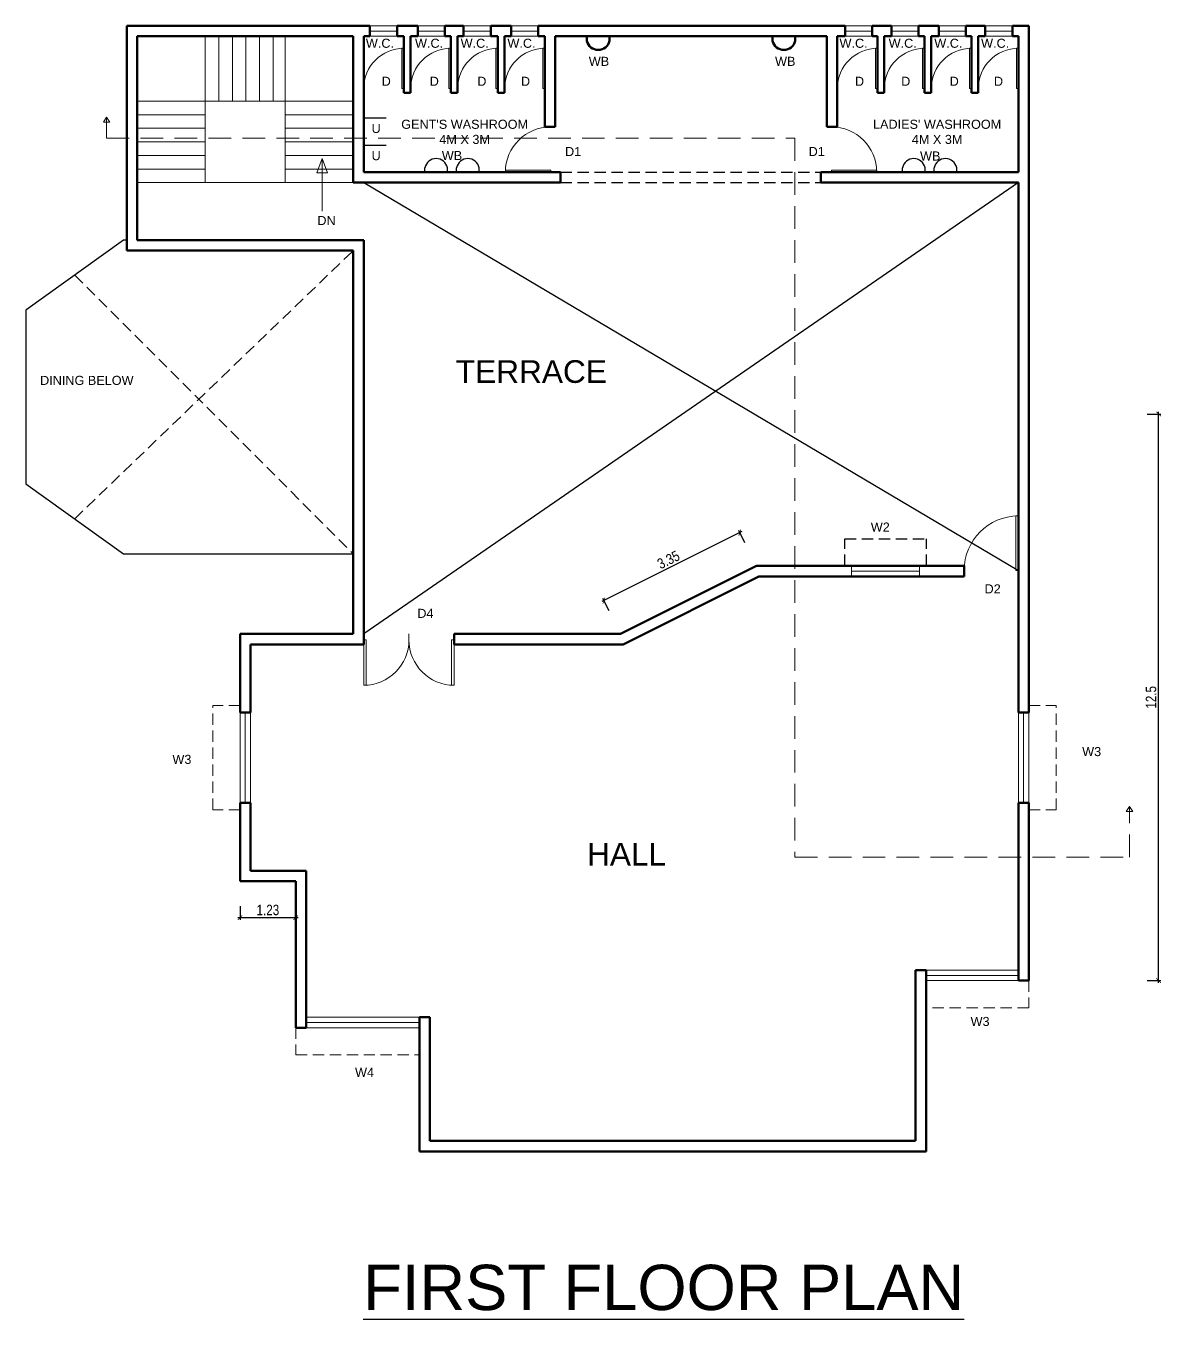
# Model space of a CAD drawing. Header units: metres. Extents: x 91 to 222, y -40 to 54.
# Drawn here: x 131.54 to 156.61, y -4.86 to 23.68 of the extents above; entities that cross this region are included whole.
import ezdxf

# ---------------------------------------------------------------- set-up
doc = ezdxf.new("R2010")
doc.units = ezdxf.units.M
doc.header["$MEASUREMENT"] = 0
doc.linetypes.add('DASHED', pattern=[0.75, 0.5, -0.25])
doc.linetypes.add('DASHED2', pattern=[0.375, 0.25, -0.125])
for name, color, linetype, lineweight in [('DIM', 246, 'Continuous', 13), ('door', 27, 'Continuous', 13), ('ELE', 11, 'Continuous', 9), ('slab', 203, 'DASHED2', 13), ('wall', 7, 'Continuous', 50), ('win', 34, 'Continuous', 13)]:
    doc.layers.add(name, color=color, linetype=linetype, lineweight=lineweight)
doc.layers.add('Text', color=7, linetype='Continuous')
doc.styles.add('Arial_regular', font='arial.ttf', dxfattribs={"width": 0.8})
doc.styles.get("Standard").update_dxf_attribs({"font": 'arial.ttf'})
doc.dimstyles.new('STANDARD$0', dxfattribs={"dimscale": 0, "dimtxt": 0.23, "dimasz": 0.1, "dimexe": 0.05, "dimexo": 0.1, "dimgap": 0.05, "dimtad": 1, "dimdsep": 46, "dimtxsty": 'Arial_regular', "dimblk": 'ARCHTICK', "dimcen": 0.2, "dimdle": 0.05, "dimclrd": 256, "dimclre": 256, "dimadec": 1, "dimazin": 0, "dimtfac": 1, "dimtofl": 0, "dimtmove": 1, "dimatfit": 2, "dimldrblk": 'OBLIQUE', "dimfxl": 0.25, "dimfxlon": 1, "dimtolj": 1, "dimtzin": 0, "dimarcsym": 0})

# ---------------------------------------------------------------- blocks, each defined once
blk = doc.blocks.new('*U6')
for p, q in [((0, 0), (0, 100)), ((1000, 0), (1000, 100))]:
    blk.add_line(p, q)
blk.add_lwpolyline([(0, 0), (0, -1000), (43.75, -1000), (43.75, 0)], close=True)
blk.add_arc((0, 0), 1000, 270, 0)
blk = doc.blocks.new('*U11')
for p, q in [((0, 0), (0, -100)), ((-900, 0), (-900, -100))]:
    blk.add_line(p, q)
blk.add_lwpolyline([(0, 0), (0, 900), (-43.75, 900), (-43.75, 0)], close=True)
blk.add_arc((0, 0), 900, 90, 180)
blk = doc.blocks.new('*U8')
for p, q in [((0, 0), (0, -100)), ((1000, 0), (1000, -100))]:
    blk.add_line(p, q)
blk.add_lwpolyline([(0, 0), (0, 1000), (43.75, 1000), (43.75, 0)], close=True)
blk.add_arc((0, 0), 1000, 0, 90)
blk = doc.blocks.new('*U10')
for p, q in [((0, 0), (0, -100)), ((-900, 0), (-900, -100))]:
    blk.add_line(p, q)
blk.add_lwpolyline([(0, 0), (0, 900), (-43.75, 900), (-43.75, 0)], close=True)
blk.add_arc((0, 0), 900, 90, 180)
blk = doc.blocks.new('*U15')
for p, q in [((0, 0), (0, 100)), ((750, 0), (750, 100))]:
    blk.add_line(p, q)
blk.add_lwpolyline([(0, 0), (0, -750), (43.75, -750), (43.75, 0)], close=True)
blk.add_arc((0, 0), 750, 270, 0)
blk = doc.blocks.new('*U16')
for p, q in [((0, 0), (0, -100)), ((-900, 0), (-900, -100))]:
    blk.add_line(p, q)
blk.add_lwpolyline([(0, 0), (0, 900), (-43.75, 900), (-43.75, 0)], close=True)
blk.add_arc((0, 0), 900, 90, 180)
blk = doc.blocks.new('_ArchTick')
at = {"color": 0, "linetype": 'ByBlock', "const_width": 0.15}
blk.add_lwpolyline([(-0.5, -0.5), (0.5, 0.5)], dxfattribs=at)
blk = doc.blocks.new('*D56')
at = {"layer": 'Defpoints', "color": 0, "transparency": 16777216}
for p in [(147.678, 11.763), (144.31, 11), (144.678, 10.263)]:
    blk.add_point(p, dxfattribs=at)
at = {"layer": 'DIM', "lineweight": -2, "transparency": 16777216}
for p, q in [((147.355, 12.522), (144.265, 10.978)), ((147.422, 12.276), (147.288, 12.545)), ((144.422, 10.776), (144.288, 11.045))]:
    blk.add_line(p, q, dxfattribs=at)
at = {"layer": 'DIM', "lineweight": -2, "transparency": 16777216, "xscale": 0.1, "yscale": 0.1, "zscale": 0.1}
for p, rotation in [((147.31, 12.5), 26.56505117707843), ((144.31, 11), 206.5650511770785)]:
    blk.add_blockref('_ArchTick', p, dxfattribs=dict(at, rotation=rotation))
at = {"layer": 'DIM', "color": 0, "transparency": 16777216, "insert": (145.735, 11.9), "char_height": 0.23, "attachment_point": 5, "rotation": 26.5651, "style": 'Arial_regular'}
blk.add_mtext('\\A1;3.35', dxfattribs=at)
blk = doc.blocks.new('_Oblique')
at = {"color": 0, "linetype": 'ByBlock', "lineweight": -2}
blk.add_line((-0.5, -0.5), (0.5, 0.5), dxfattribs=at)
blk = doc.blocks.new('*D71')
at = {"layer": 'Defpoints', "color": 0, "transparency": 16777216}
for p in [(136.273, 4.803), (137.503, 4.803), (137.503, 4.002)]:
    blk.add_point(p, dxfattribs=at)
at = {"layer": 'DIM', "lineweight": -2, "transparency": 16777216}
for p, q in [((136.223, 4.002), (137.553, 4.002)), ((136.273, 4.252), (136.273, 3.952)), ((137.503, 4.252), (137.503, 3.952))]:
    blk.add_line(p, q, dxfattribs=at)
at = {"layer": 'DIM', "lineweight": -2, "transparency": 16777216, "xscale": 0.1, "yscale": 0.1, "zscale": 0.1, "rotation": 180}
blk.add_blockref('_ArchTick', (136.273, 4.002), dxfattribs=at)
at = {"layer": 'DIM', "lineweight": -2, "transparency": 16777216, "xscale": 0.1, "yscale": 0.1, "zscale": 0.1}
blk.add_blockref('_ArchTick', (137.503, 4.002), dxfattribs=at)
at = {"layer": 'DIM', "color": 0, "transparency": 16777216, "insert": (136.888, 4.169), "char_height": 0.23, "attachment_point": 5, "style": 'Arial_regular'}
blk.add_mtext('\\A1;1.23', dxfattribs=at)
blk = doc.blocks.new('*D75')
at = {"layer": 'Defpoints', "color": 0, "transparency": 16777216}
for p in [(153.693, 15.115), (156.559, 15.115), (153.693, 2.613)]:
    blk.add_point(p, dxfattribs=at)
at = {"layer": 'DIM', "lineweight": -2, "transparency": 16777216}
for p, q in [((156.559, 2.563), (156.559, 15.165)), ((156.309, 15.115), (156.609, 15.115)), ((156.309, 2.613), (156.609, 2.613))]:
    blk.add_line(p, q, dxfattribs=at)
at = {"layer": 'DIM', "lineweight": -2, "transparency": 16777216, "xscale": 0.1, "yscale": 0.1, "zscale": 0.1}
for p, rotation in [((156.559, 15.115), 90), ((156.559, 2.613), 270)]:
    blk.add_blockref('_ArchTick', p, dxfattribs=dict(at, rotation=rotation))
at = {"layer": 'DIM', "color": 0, "transparency": 16777216, "insert": (156.392, 8.864), "char_height": 0.23, "attachment_point": 5, "rotation": 90, "style": 'Arial_regular'}
blk.add_mtext('\\A1;12.5', dxfattribs=at)

msp = doc.modelspace()

# ---------------------------------------------------------------- linework, layer by layer
for p, q in [((139.003, 21.653), (139.503, 21.653)), ((139.003, 21.053), (139.503, 21.053)), ((140.354, 20.453), (140.354, 20.553)), ((140.854, 20.453), (140.854, 20.553)), ((141.054, 20.453), (141.054, 20.553)), ((141.554, 20.453), (141.554, 20.553)), ((150.9, 20.453), (150.9, 20.553)), ((151.4, 20.453), (151.4, 20.553)), ((151.6, 20.453), (151.6, 20.553)), ((152.1, 20.453), (152.1, 20.553)), ((133.699, 18.953), (131.543, 17.411)), ((133.773, 18.953), (133.699, 18.953)), ((131.543, 17.411), (131.543, 13.575)), ((131.543, 13.575), (133.699, 12.033)), ((133.699, 12.033), (138.773, 12.033))]:
    msp.add_line(p, q)
at = {"linetype": 'DASHED', "ltscale": 0.5}
for p, q in [((143.351, 20.453), (149.097, 20.453)), ((143.351, 20.223), (149.097, 20.223)), ((149.629, 11.763), (149.629, 12.363)), ((149.629, 12.363), (151.429, 12.363)), ((151.429, 11.763), (151.429, 12.363))]:
    msp.add_line(p, q, dxfattribs=at)
at = {"color": 8}
for p, q in [((153.463, 20.223), (139.003, 10.263)), ((139.003, 20.223), (153.463, 11.666))]:
    msp.add_line(p, q, dxfattribs=at)
for centre in [(140.604, 20.497), (141.304, 20.497), (151.15, 20.497), (151.85, 20.497)]:
    msp.add_arc(centre, 0.256, 12.6804, 167.3196)
at = {"layer": 'ELE'}
for p, q in [((135.503, 20.223), (135.503, 23.453)), ((135.803, 22.023), (135.803, 23.453)), ((136.103, 22.023), (136.103, 23.453)), ((136.403, 22.023), (136.403, 23.453)), ((136.703, 22.023), (136.703, 23.453)), ((137.003, 22.023), (137.003, 23.453)), ((137.273, 23.453), (137.273, 20.223)), ((134.003, 22.023), (138.773, 22.023)), ((134.003, 21.723), (135.503, 21.723)), ((137.273, 21.723), (138.773, 21.723)), ((134.003, 21.423), (135.503, 21.423)), ((137.273, 21.423), (138.773, 21.423)), ((134.003, 21.123), (135.503, 21.123)), ((137.273, 21.123), (138.773, 21.123)), ((134.003, 20.823), (135.503, 20.823)), ((137.273, 20.823), (138.773, 20.823)), ((138.085, 20.754), (137.969, 20.439)), ((138.085, 19.592), (138.085, 20.754)), ((138.085, 20.754), (138.201, 20.439)), ((134.003, 20.523), (135.503, 20.523)), ((137.273, 20.523), (138.773, 20.523)), ((137.969, 20.439), (138.085, 20.439)), ((138.201, 20.439), (138.085, 20.439)), ((134.003, 20.223), (135.503, 20.223)), ((135.503, 20.223), (137.273, 20.223)), ((137.273, 20.223), (139.003, 20.223))]:
    msp.add_line(p, q, dxfattribs=at)
at = {"layer": 'slab'}
for p, q in [((133.325, 21.667), (133.254, 21.558)), ((133.254, 21.558), (133.325, 21.558)), ((133.325, 21.667), (133.396, 21.558)), ((133.396, 21.558), (133.325, 21.558)), ((132.621, 12.804), (138.773, 18.723)), ((132.621, 18.182), (138.773, 12.033)), ((155.916, 6.453), (155.845, 6.344)), ((155.845, 6.344), (155.916, 6.344)), ((155.916, 6.453), (155.986, 6.344)), ((155.986, 6.344), (155.916, 6.344))]:
    msp.add_line(p, q, dxfattribs=at)
at = {"layer": 'slab', "linetype": 'DASHED', "ltscale": 0.5}
for p, q in [((136.273, 8.682), (135.673, 8.682)), ((135.673, 6.382), (135.673, 8.682)), ((153.693, 8.682), (154.293, 8.682)), ((154.293, 6.382), (154.293, 8.682)), ((136.273, 6.382), (135.673, 6.382)), ((153.693, 6.382), (154.293, 6.382)), ((153.693, 2.613), (153.693, 2.013)), ((153.693, 2.013), (151.423, 2.013)), ((137.503, 1.573), (137.503, 0.973)), ((137.503, 0.973), (140.233, 0.973))]:
    msp.add_line(p, q, dxfattribs=at)
at = {"layer": 'slab', "linetype": 'DASHED'}
msp.add_lwpolyline([(133.325, 21.667), (133.325, 21.201), (148.523, 21.201), (148.523, 5.334), (155.916, 5.334), (155.916, 6.453)], dxfattribs=at)
at = {"layer": 'wall'}
for p, q in [((133.773, 23.683), (139.142, 23.683)), ((133.773, 18.723), (133.773, 23.683)), ((134.003, 23.453), (138.773, 23.453)), ((134.003, 18.953), (134.003, 23.453)), ((138.773, 20.223), (138.773, 23.453)), ((139.003, 20.453), (139.003, 23.453)), ((139.003, 23.453), (139.142, 23.453)), ((139.142, 23.453), (139.142, 23.683)), ((139.742, 23.453), (139.742, 23.683)), ((139.742, 23.683), (140.196, 23.683)), ((139.742, 23.453), (139.89, 23.453)), ((139.89, 23.453), (139.89, 22.203)), ((140.04, 23.453), (140.04, 22.203)), ((140.04, 23.453), (140.196, 23.453)), ((140.196, 23.453), (140.196, 23.683)), ((140.796, 23.453), (140.796, 23.683)), ((140.796, 23.683), (141.211, 23.683)), ((140.796, 23.453), (140.928, 23.453)), ((140.928, 23.453), (140.928, 22.203)), ((141.078, 23.453), (141.078, 22.203)), ((141.078, 23.453), (141.211, 23.453)), ((141.211, 23.453), (141.211, 23.683)), ((141.811, 23.453), (141.811, 23.683)), ((141.811, 23.683), (142.259, 23.683)), ((141.811, 23.453), (141.965, 23.453)), ((141.965, 23.453), (141.965, 22.203)), ((142.115, 23.453), (142.115, 22.203)), ((142.115, 23.453), (142.259, 23.453)), ((142.259, 23.453), (142.259, 23.683)), ((142.859, 23.453), (142.859, 23.683)), ((142.859, 23.683), (149.634, 23.683)), ((142.859, 23.453), (143.003, 23.453)), ((143.003, 23.453), (143.003, 21.453)), ((143.233, 23.453), (143.233, 21.453)), ((143.233, 23.453), (149.233, 23.453)), ((143.933, 23.453), (143.933, 23.353)), ((144.433, 23.453), (144.433, 23.353)), ((148.033, 23.453), (148.033, 23.353)), ((148.533, 23.453), (148.533, 23.353)), ((149.233, 23.453), (149.233, 21.453)), ((149.463, 23.453), (149.463, 21.453)), ((149.463, 23.453), (149.634, 23.453)), ((149.634, 23.453), (149.634, 23.683)), ((150.234, 23.453), (150.234, 23.683)), ((150.234, 23.683), (150.656, 23.683)), ((150.234, 23.453), (150.35, 23.453)), ((150.35, 23.453), (150.35, 22.203)), ((150.5, 23.453), (150.5, 22.203)), ((150.5, 23.453), (150.656, 23.453)), ((150.656, 23.453), (150.656, 23.683)), ((151.256, 23.453), (151.256, 23.683)), ((151.256, 23.683), (151.703, 23.683)), ((151.256, 23.453), (151.388, 23.453)), ((151.388, 23.453), (151.388, 22.203)), ((151.538, 23.453), (151.538, 22.203)), ((151.538, 23.453), (151.703, 23.453)), ((151.703, 23.453), (151.703, 23.683)), ((152.303, 23.453), (152.303, 23.683)), ((152.303, 23.683), (152.729, 23.683)), ((152.303, 23.453), (152.425, 23.453)), ((152.425, 23.453), (152.425, 22.203)), ((152.575, 23.453), (152.575, 22.203)), ((152.575, 23.453), (152.729, 23.453)), ((152.729, 23.453), (152.729, 23.683)), ((153.329, 23.453), (153.329, 23.683)), ((153.329, 23.683), (153.693, 23.683)), ((153.329, 23.453), (153.463, 23.453)), ((153.463, 23.453), (153.463, 20.453)), ((153.693, 23.683), (153.693, 8.532)), ((139.89, 22.203), (140.04, 22.203)), ((140.928, 22.203), (141.078, 22.203)), ((141.965, 22.203), (142.115, 22.203)), ((150.35, 22.203), (150.5, 22.203)), ((151.388, 22.203), (151.538, 22.203)), ((152.425, 22.203), (152.575, 22.203)), ((143.003, 21.453), (143.233, 21.453)), ((149.233, 21.453), (149.463, 21.453)), ((139.003, 20.453), (143.351, 20.453)), ((139.003, 20.453), (143.351, 20.453)), ((149.097, 20.453), (153.463, 20.453)), ((138.773, 20.223), (143.351, 20.223)), ((149.097, 20.223), (153.463, 20.223)), ((153.463, 20.223), (153.463, 8.532)), ((139.003, 18.953), (134.003, 18.953)), ((139.003, 12.033), (139.003, 18.953)), ((138.773, 18.723), (133.773, 18.723)), ((138.773, 12.033), (138.773, 18.723)), ((138.773, 12.033), (138.773, 18.723)), ((138.773, 10.263), (138.773, 12.033)), ((139.003, 10.033), (139.003, 12.033)), ((147.678, 11.763), (144.678, 10.263)), ((147.678, 11.763), (152.263, 11.763)), ((149.779, 11.763), (149.629, 11.763)), ((152.263, 11.763), (152.263, 11.533)), ((147.733, 11.533), (144.733, 10.033)), ((147.733, 11.533), (152.263, 11.533)), ((136.273, 10.263), (138.773, 10.263)), ((136.273, 8.532), (136.273, 10.263)), ((136.503, 10.033), (139.003, 10.033)), ((136.503, 8.532), (136.503, 10.033)), ((141.003, 10.033), (141.003, 10.263)), ((141.003, 10.263), (144.678, 10.263)), ((141.003, 10.033), (144.733, 10.033)), ((136.503, 8.532), (136.273, 8.532)), ((153.463, 8.532), (153.693, 8.532)), ((136.273, 4.803), (136.273, 6.532)), ((136.503, 6.532), (136.273, 6.532)), ((136.503, 5.033), (136.503, 6.532)), ((153.463, 6.532), (153.693, 6.532)), ((153.463, 6.532), (153.463, 2.613)), ((153.693, 6.532), (153.693, 2.613)), ((137.733, 5.033), (136.503, 5.033)), ((137.733, 1.573), (137.733, 5.033)), ((137.503, 4.803), (136.273, 4.803)), ((137.503, 1.573), (137.503, 4.803)), ((151.193, 2.843), (151.193, -0.927)), ((151.193, 2.843), (151.423, 2.843)), ((151.423, 2.843), (151.423, -1.157)), ((153.463, 2.613), (153.693, 2.613)), ((140.233, -1.157), (140.233, 1.803)), ((140.233, 1.803), (140.463, 1.803)), ((140.463, -0.927), (140.463, 1.803)), ((137.733, 1.573), (137.503, 1.573)), ((151.193, -0.927), (140.463, -0.927)), ((151.423, -1.157), (140.233, -1.157))]:
    msp.add_line(p, q, dxfattribs=at)
for points in [[(143.351, 20.223), (143.351, 20.453)], [(149.097, 20.453), (149.097, 20.223)]]:
    msp.add_lwpolyline(points, dxfattribs=at)
for centre in [(144.183, 23.409), (148.283, 23.409)]:
    msp.add_arc(centre, 0.256, 192.6804, 347.3196, dxfattribs=at)
at = {"layer": 'win'}
for p, q in [((139.142, 23.568), (139.742, 23.568)), ((140.196, 23.568), (140.796, 23.568)), ((141.211, 23.568), (141.811, 23.568)), ((142.259, 23.568), (142.859, 23.568)), ((149.634, 23.568), (150.234, 23.568)), ((150.656, 23.568), (151.256, 23.568)), ((151.703, 23.568), (152.303, 23.568)), ((152.729, 23.568), (153.329, 23.568)), ((149.779, 11.648), (151.279, 11.648)), ((136.388, 8.532), (136.388, 6.532)), ((153.578, 8.532), (153.578, 6.532)), ((153.463, 2.843), (151.423, 2.843)), ((153.463, 2.728), (151.423, 2.728)), ((153.463, 2.613), (151.423, 2.613)), ((140.233, 1.803), (137.733, 1.803)), ((137.733, 1.688), (140.233, 1.688)), ((140.233, 1.573), (137.733, 1.573))]:
    msp.add_line(p, q, dxfattribs=at)
for points in [[(139.142, 23.683), (139.742, 23.683), (139.742, 23.453), (139.142, 23.453)], [(140.196, 23.683), (140.796, 23.683), (140.796, 23.453), (140.196, 23.453)], [(141.211, 23.683), (141.811, 23.683), (141.811, 23.453), (141.211, 23.453)], [(142.259, 23.683), (142.859, 23.683), (142.859, 23.453), (142.259, 23.453)], [(149.634, 23.683), (150.234, 23.683), (150.234, 23.453), (149.634, 23.453)], [(150.656, 23.683), (151.256, 23.683), (151.256, 23.453), (150.656, 23.453)], [(151.703, 23.683), (152.303, 23.683), (152.303, 23.453), (151.703, 23.453)], [(152.729, 23.683), (153.329, 23.683), (153.329, 23.453), (152.729, 23.453)], [(151.279, 11.763), (149.779, 11.763), (149.779, 11.533), (151.279, 11.533)], [(136.273, 8.532), (136.273, 6.532), (136.503, 6.532), (136.503, 8.532)], [(153.463, 8.532), (153.463, 6.532), (153.693, 6.532), (153.693, 8.532)]]:
    msp.add_lwpolyline(points, close=True, dxfattribs=at)

# ---------------------------------------------------------------- block references
at = {"layer": 'door'}
for name, p, xscale, yscale, zscale in [('*U10', (139.89, 22.302), 0.0009861111111111, 0.0009861111111111, 0.0009861111111111), ('*U10', (140.928, 22.302), 0.0009861111111111, 0.0009861111111111, 0.0009861111111111), ('*U10', (141.965, 22.302), 0.0009861111111111, 0.0009861111111111, 0.0009861111111111), ('*U10', (143.003, 22.302), 0.0009861111111111, 0.0009861111111111, 0.0009861111111111), ('*U11', (150.35, 22.302), 0.0009861111111111, 0.0009861111111111, 0.0009861111111111), ('*U11', (151.388, 22.302), 0.0009861111111111, 0.0009861111111111, 0.0009861111111111), ('*U11', (152.425, 22.302), 0.0009861111111111, 0.0009861111111111, 0.0009861111111111), ('*U11', (153.463, 22.302), 0.0009861111111111, 0.0009861111111111, 0.0009861111111111), ('*U16', (153.463, 11.666), 0.0013333333333333, 0.0013333333333333, 0.0013333333333333), ('*U15', (139.003, 10.13), 0.0013333333333333, 0.0013333333333333, 0.0013333333333333), ('*U15', (141.003, 10.13), -0.0013333333333333, 0.0013333333333333, 0.0013333333333333)]:
    msp.add_blockref(name, p, dxfattribs=dict(at, xscale=xscale, yscale=yscale, zscale=zscale))
at = {"layer": 'door', "xscale": 0.001, "yscale": 0.001, "zscale": 0.001, "rotation": 90}
for name, p in [('*U8', (143.133, 20.453)), ('*U6', (149.333, 20.453))]:
    msp.add_blockref(name, p, dxfattribs=at)

# ---------------------------------------------------------------- texts
at = {"layer": 'Text', "char_height": 0.2, "attachment_point": 1}
for s, insert, width in [('W.C.', (139.052, 23.399), 0.30952), ('W.C.', (140.137, 23.399), 0.30952), ('W.C.', (141.145, 23.399), 0.30952), ('W.C.', (142.178, 23.399), 0.30952), ('W.C.', (149.512, 23.399), 0.30952), ('W.C.', (150.597, 23.399), 0.30952), ('W.C.', (151.605, 23.399), 0.30952), ('W.C.', (152.638, 23.399), 0.30952), ('WB', (143.975, 23), 0.73765), ('WB', (148.088, 23), 0.73765), ('WB', (140.729, 20.921), 0.73765), ('WB', (151.29, 20.911), 0.73765), ('DINING BELOW', (131.857, 15.959), 2.77996), ('D4', (140.188, 10.817), 0.81797)]:
    msp.add_mtext(s, dxfattribs=dict(at, insert=insert, width=width))
at = {"layer": 'Text', "attachment_point": 1}
for s, width, insert, char_height in [('\\pxqc;D', 0.46655, (139.268, 22.56), 0.2), ('\\pxqc;D', 0.46655, (140.329, 22.56), 0.2), ('\\pxqc;D', 0.46655, (141.38, 22.56), 0.2), ('\\pxqc;D', 0.46655, (142.344, 22.56), 0.2), ('\\pxqc;D', 0.46655, (149.72, 22.56), 0.2), ('\\pxqc;D', 0.46655, (150.741, 22.56), 0.2), ('\\pxqc;D', 0.46655, (151.811, 22.56), 0.2), ('\\pxqc;D', 0.46655, (152.789, 22.56), 0.2), ('\\pxqc;U', 0.36831, (139.094, 21.519), 0.2), ("\\pxqc;GENT'S WASHROOM\\P4M X 3M", 2.98192, (139.742, 21.611), 0.2), ("\\pxqc;LADIES' WASHROOM\\P4M X 3M", 2.98192, (150.176, 21.611), 0.2), ('\\pxqc;U', 0.36831, (139.094, 20.919), 0.2), ('\\pxqc;D1', 0.71315, (143.272, 21.01), 0.2), ('\\pxqc;D1', 0.71315, (148.651, 21.01), 0.2), ('\\pxqc;DN', 0.95172, (137.706, 19.487), 0.2), ('\\pxqc;TERRACE', 3.5335, (140.939, 16.304), 0.5), ('\\pxqc;W2', 0.84133, (149.991, 12.721), 0.2), ('\\pxqc;D2', 0.65293, (152.567, 11.358), 0.2), ('\\pxqc;W3', 0.72394, (154.718, 7.766), 0.2), ('\\pxqc;W3', 0.72394, (134.627, 7.594), 0.2), ('\\pxqc;HALL', 4.87011, (142.374, 5.651), 0.5), ('\\pxqc;W3', 0.72394, (152.254, 1.81), 0.2), ('\\pxqc;W4', 0.96793, (138.538, 0.687), 0.2), ('\\pxqc;{\\LFIRST FLOOR PLAN}', 16.89493, (137.183, -3.66), 1)]:
    msp.add_mtext_dynamic_manual_height_columns(s, width=width, gutter_width=1, heights=[0], dxfattribs=dict(at, insert=insert, char_height=char_height))

# ---------------------------------------------------------------- dimensions: what is measured, and where the dimension line sits
at = {"layer": 'DIM'}
dim = msp.add_linear_dim(base=(156.559, 15.115), p1=(153.693, 2.613), p2=(153.693, 15.115), angle=90, dimstyle='STANDARD$0', override={"dimscale": 1}, dxfattribs=at)
dim.commit()
dim.dimension.update_dxf_attribs({"geometry": '*D75', "text_midpoint": (156.392, 8.864)})
dim = msp.add_aligned_dim(p1=(147.678, 11.763), p2=(144.678, 10.263), distance=-0.824, dimstyle='STANDARD$0', override={"dimscale": 1}, dxfattribs=at)
dim.commit()
dim.dimension.update_dxf_attribs({"geometry": '*D56', "text_midpoint": (145.735, 11.9)})
dim = msp.add_linear_dim(base=(137.503, 4.002), p1=(136.273, 4.803), p2=(137.503, 4.803), dimstyle='STANDARD$0', override={"dimscale": 1}, dxfattribs=at)
dim.commit()
dim.dimension.update_dxf_attribs({"geometry": '*D71', "text_midpoint": (136.888, 4.169)})

doc.saveas('drawing.dxf')
